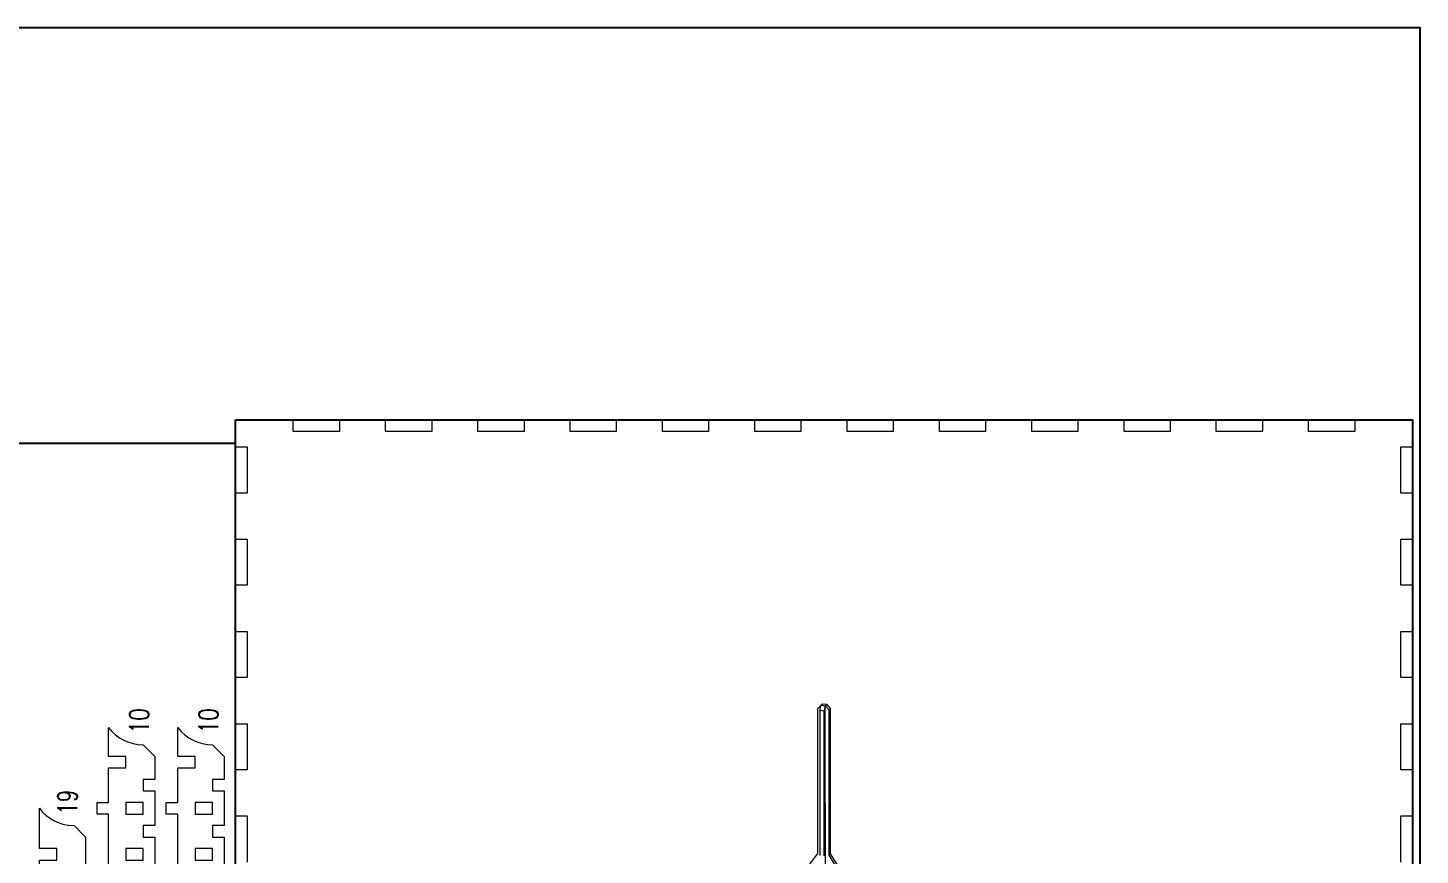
# Model space of a CAD drawing. Header units: millimetres. Extents: x 6136 to 7046, y 1563 to 2173.
# Drawn here: x 6683.8 to 7045.8, y 1958.3 to 2173.5 of the extents above; entities that cross this region are included whole.
import ezdxf
from ezdxf.enums import TextEntityAlignment as Align

# ---------------------------------------------------------------- set-up
doc = ezdxf.new("R2010")
doc.units = ezdxf.units.MM
doc.header["$LTSCALE"] = 0.5
doc.layers.get('0').update_dxf_attribs({"color": 255})
doc.layers.add('0 @ 1', color=255, linetype='Continuous')
doc.styles.add('Annotative', font='romans.shx', dxfattribs={"width": 0.75})

# ---------------------------------------------------------------- blocks, each defined once
blk = doc.blocks.new('eiffel')
at = {"color": 3, "linetype": 'Continuous', "lineweight": 15}
for p, q in [((-0.97, 252.47), (-2.37, 251.23)), ((-1.5, 250.59), (-0.97, 252.47)), ((-0.44, 252.94), (-0.97, 252.47)), ((-0.97, 252.47), (0.44, 252.29)), ((0.97, 252.76), (-0.44, 252.94)), ((0.44, 252.29), (-0.09, 250.41)), ((0.44, 252.29), (0.97, 252.76)), ((0.44, 216.94), (0.44, 252.29)), ((1.84, 250.7), (0.44, 252.29)), ((0.97, 252.76), (2.37, 251.17)), ((-2.37, 251.23), (-2.37, 198.91)), ((-0.09, 250.41), (-1.5, 250.59)), ((-1.5, 250.59), (-1.5, 198.26)), ((-0.09, 250.41), (-0.09, 198.09)), ((2.37, 251.17), (1.84, 250.7)), ((1.84, 198.38), (1.84, 250.7)), ((2.37, 198.85), (2.37, 251.17)), ((0.44, 216.94), (0.44, 194.31)), ((-2.37, 198.91), (-5.18, 195.02)), ((2.37, 198.85), (1.84, 198.38)), ((4.65, 193.78), (1.84, 198.38)), ((5.18, 194.25), (2.37, 198.85))]:
    blk.add_line(p, q, dxfattribs=at)
blk = doc.blocks.new('A$C2995282B')
at = {"color": 1, "linetype": 'Continuous', "lineweight": 15}
blk.add_lwpolyline([(184.5, 0), (184.5, 3), (181.5, 3), (181.5, 0), (172.5, 0), (172.5, 3), (169.5, 3), (169.5, 0), (160.5, 0), (160.5, 3), (157.5, 3), (157.5, 0), (148.5, 0), (148.5, 3), (145.5, 3), (145.5, 0), (136.5, 0), (136.5, 3), (133.5, 3), (133.5, 0), (124.5, 0), (124.5, 3), (121.5, 3), (121.5, 0), (112.5, 0), (112.5, 3), (109.5, 3), (109.5, 0), (100.5, 0), (100.5, 3), (97.5, 3), (97.5, 0), (88.5, 0), (88.5, 3), (85.5, 3), (85.5, 0), (76.5, 0), (76.5, 3), (73.5, 3), (73.5, 0), (64.5, 0), (64.5, 3), (61.5, 3), (61.5, 0), (52.5, 0), (52.5, 3), (49.5, 3), (49.5, 0), (40.5, 0), (40.5, 3), (37.5, 3), (37.5, 0), (28.5, 0), (28.5, 3), (25.5, 3), (25.5, 0), (16.5, 0), (16.5, 3), (13.5, 3), (13.5, 0), (10.5, 0), (10.5, 7.5), (7.5, 7.5), (7.5, 0), (4.5, 3, 0.236068), (0, 12), (19.5, 12), (19.5, 15), (22.5, 15), (22.5, 12), (67.5, 12), (67.5, 15), (70.5, 15), (70.5, 12), (139.5, 12), (139.5, 15), (142.5, 15), (142.5, 12), (187.5, 12), (187.5, 15), (190.5, 15), (190.5, 12), (199.5, 12), (199.5, 7.5), (202.5, 7.5), (202.5, 12), (210, 12, 0.236068), (205.5, 3), (202.5, 0), (196.5, 0), (196.5, 3), (193.5, 3), (193.5, 0)], format="xyb", close=True, dxfattribs=at)
for points in [[(22.5, 3), (22.5, 7.5), (19.5, 7.5), (19.5, 3)], [(34.5, 3), (34.5, 7.5), (31.5, 7.5), (31.5, 3)], [(46.5, 3), (46.5, 7.5), (43.5, 7.5), (43.5, 3)], [(58.5, 3), (58.5, 7.5), (55.5, 7.5), (55.5, 3)], [(70.5, 3), (70.5, 7.5), (67.5, 7.5), (67.5, 3)], [(82.5, 3), (82.5, 7.5), (79.5, 7.5), (79.5, 3)], [(94.5, 3), (94.5, 7.5), (91.5, 7.5), (91.5, 3)], [(106.5, 3), (106.5, 7.5), (103.5, 7.5), (103.5, 3)], [(118.5, 3), (118.5, 7.5), (115.5, 7.5), (115.5, 3)], [(130.5, 3), (130.5, 7.5), (127.5, 7.5), (127.5, 3)], [(142.5, 3), (142.5, 7.5), (139.5, 7.5), (139.5, 3)], [(154.5, 3), (154.5, 7.5), (151.5, 7.5), (151.5, 3)], [(166.5, 3), (166.5, 7.5), (163.5, 7.5), (163.5, 3)], [(178.5, 3), (178.5, 7.5), (175.5, 7.5), (175.5, 3)], [(190.5, 3), (190.5, 7.5), (187.5, 7.5), (187.5, 3)]]:
    blk.add_lwpolyline(points, close=True, dxfattribs=at)
blk = doc.blocks.new('A$C37BE64A4')
at = {"color": 1, "linetype": 'Continuous', "lineweight": 15}
blk.add_lwpolyline([(103.5, 0), (103.5, 3), (100.5, 3), (100.5, 0), (91.5, 0), (91.5, 3), (88.5, 3), (88.5, 0), (79.5, 0), (79.5, 3), (76.5, 3), (76.5, 0), (67.5, 0), (67.5, 3), (64.5, 3), (64.5, 0), (55.5, 0), (55.5, 3), (52.5, 3), (52.5, 0), (43.5, 0), (43.5, 3), (40.5, 3), (40.5, 0), (31.5, 0), (31.5, 3), (28.5, 3), (28.5, 0), (19.5, 0), (19.5, 3), (16.5, 3), (16.5, 0), (13.5, 0), (13.5, 7.5), (10.5, 7.5), (10.5, 0), (7.5, 0), (4.5, 3, 0.236068), (0, 12), (16.5, 12), (16.5, 15), (19.5, 15), (19.5, 12), (52.5, 12), (52.5, 15), (55.5, 15), (55.5, 12), (76.5, 12), (76.5, 15), (79.5, 15), (79.5, 12), (112.5, 12), (112.5, 15), (115.5, 15), (115.5, 12), (118.5, 12), (118.5, 7.5), (121.5, 7.5), (121.5, 12), (132, 12, 0.236068), (127.5, 3), (124.5, 0), (115.5, 0), (115.5, 3), (112.5, 3), (112.5, 0)], format="xyb", close=True, dxfattribs=at)
for points in [[(25.5, 3), (25.5, 7.5), (22.5, 7.5), (22.5, 3)], [(37.5, 3), (37.5, 7.5), (34.5, 7.5), (34.5, 3)], [(49.5, 3), (49.5, 7.5), (46.5, 7.5), (46.5, 3)], [(61.5, 3), (61.5, 7.5), (58.5, 7.5), (58.5, 3)], [(73.5, 3), (73.5, 7.5), (70.5, 7.5), (70.5, 3)], [(85.5, 3), (85.5, 7.5), (82.5, 7.5), (82.5, 3)], [(97.5, 3), (97.5, 7.5), (94.5, 7.5), (94.5, 3)], [(109.5, 3), (109.5, 7.5), (106.5, 7.5), (106.5, 3)]]:
    blk.add_lwpolyline(points, close=True, dxfattribs=at)

msp = doc.modelspace()

# ---------------------------------------------------------------- linework, layer by layer
at = {"color": 6}
msp.add_line((6737.82, 1565.48), (6737.82, 2065.48), dxfattribs=at)
at = {"color": 2}
msp.add_lwpolyline([(6135.82, 1563.48), (7045.82, 1563.48), (7045.82, 2173.48), (6135.82, 2173.48)], close=True, dxfattribs=at)
at = {"color": 6}
msp.add_lwpolyline([(6737.82, 2071.48), (7043.82, 2071.48), (7043.82, 1565.48), (6137.82, 1565.48), (6137.82, 2065.48), (6737.82, 2065.48)], close=True, dxfattribs=at)
at = {"color": 1, "linetype": 'Continuous', "lineweight": 15}
msp.add_lwpolyline([(7040.82, 1956.48), (7040.82, 1968.48), (7043.82, 1968.48), (7043.82, 1980.48), (7040.82, 1980.48), (7040.82, 1992.48), (7043.82, 1992.48), (7043.82, 2004.48), (7040.82, 2004.48), (7040.82, 2016.48), (7043.82, 2016.48), (7043.82, 2028.48), (7040.82, 2028.48), (7040.82, 2040.48), (7043.82, 2040.48), (7043.82, 2052.48), (7040.82, 2052.48), (7040.82, 2064.48), (7043.82, 2064.48), (7043.82, 2071.48), (7028.82, 2071.48), (7028.82, 2068.48), (7016.82, 2068.48), (7016.82, 2071.48), (7004.82, 2071.48), (7004.82, 2068.48), (6992.82, 2068.48), (6992.82, 2071.48), (6980.82, 2071.48), (6980.82, 2068.48), (6968.82, 2068.48), (6968.82, 2071.48), (6956.82, 2071.48), (6956.82, 2068.48), (6944.82, 2068.48), (6944.82, 2071.48), (6932.82, 2071.48), (6932.82, 2068.48), (6920.82, 2068.48), (6920.82, 2071.48), (6908.82, 2071.48), (6908.82, 2068.48), (6896.82, 2068.48), (6896.82, 2071.48), (6884.82, 2071.48), (6884.82, 2068.48), (6872.82, 2068.48), (6872.82, 2071.48), (6860.82, 2071.48), (6860.82, 2068.48), (6848.82, 2068.48), (6848.82, 2071.48), (6836.82, 2071.48), (6836.82, 2068.48), (6824.82, 2068.48), (6824.82, 2071.48), (6812.82, 2071.48), (6812.82, 2068.48), (6800.82, 2068.48), (6800.82, 2071.48), (6788.82, 2071.48), (6788.82, 2068.48), (6776.82, 2068.48), (6776.82, 2071.48), (6764.82, 2071.48), (6764.82, 2068.48), (6752.82, 2068.48), (6752.82, 2071.48), (6737.82, 2071.48), (6737.82, 2064.48), (6740.82, 2064.48), (6740.82, 2052.48), (6737.82, 2052.48), (6737.82, 2040.48), (6740.82, 2040.48), (6740.82, 2028.48), (6737.82, 2028.48), (6737.82, 2016.48), (6740.82, 2016.48), (6740.82, 2004.48), (6737.82, 2004.48), (6737.82, 1992.48), (6740.82, 1992.48), (6740.82, 1980.48), (6737.82, 1980.48), (6737.82, 1968.48), (6740.82, 1968.48), (6740.82, 1956.48)], dxfattribs=at)

# ---------------------------------------------------------------- block references
at = {"color": 3, "xscale": 0.7200000000000001, "yscale": 0.7200000000000001, "zscale": 0.7200000000000001}
msp.add_blockref('eiffel', (6890.82, 1815.48), dxfattribs=at)
at = {"rotation": 90}
for name, p in [('A$C2995282B', (6716.82, 1781.48)), ('A$C2995282B', (6734.82, 1781.48)), ('A$C37BE64A4', (6698.82, 1838.48))]:
    msp.add_blockref(name, p, dxfattribs=at)

# ---------------------------------------------------------------- texts
at = {"layer": '0 @ 1', "color": 3, "style": 'Annotative', "width": 0.75}
for s, p in [('10', (6712.76, 1993.23)), ('10', (6730.76, 1993.23)), ('19', (6694.1, 1972.07))]:
    msp.add_text(s, height=5, rotation=90, dxfattribs=at).set_placement(p, align=Align.MIDDLE_CENTER)

doc.saveas('drawing.dxf')
